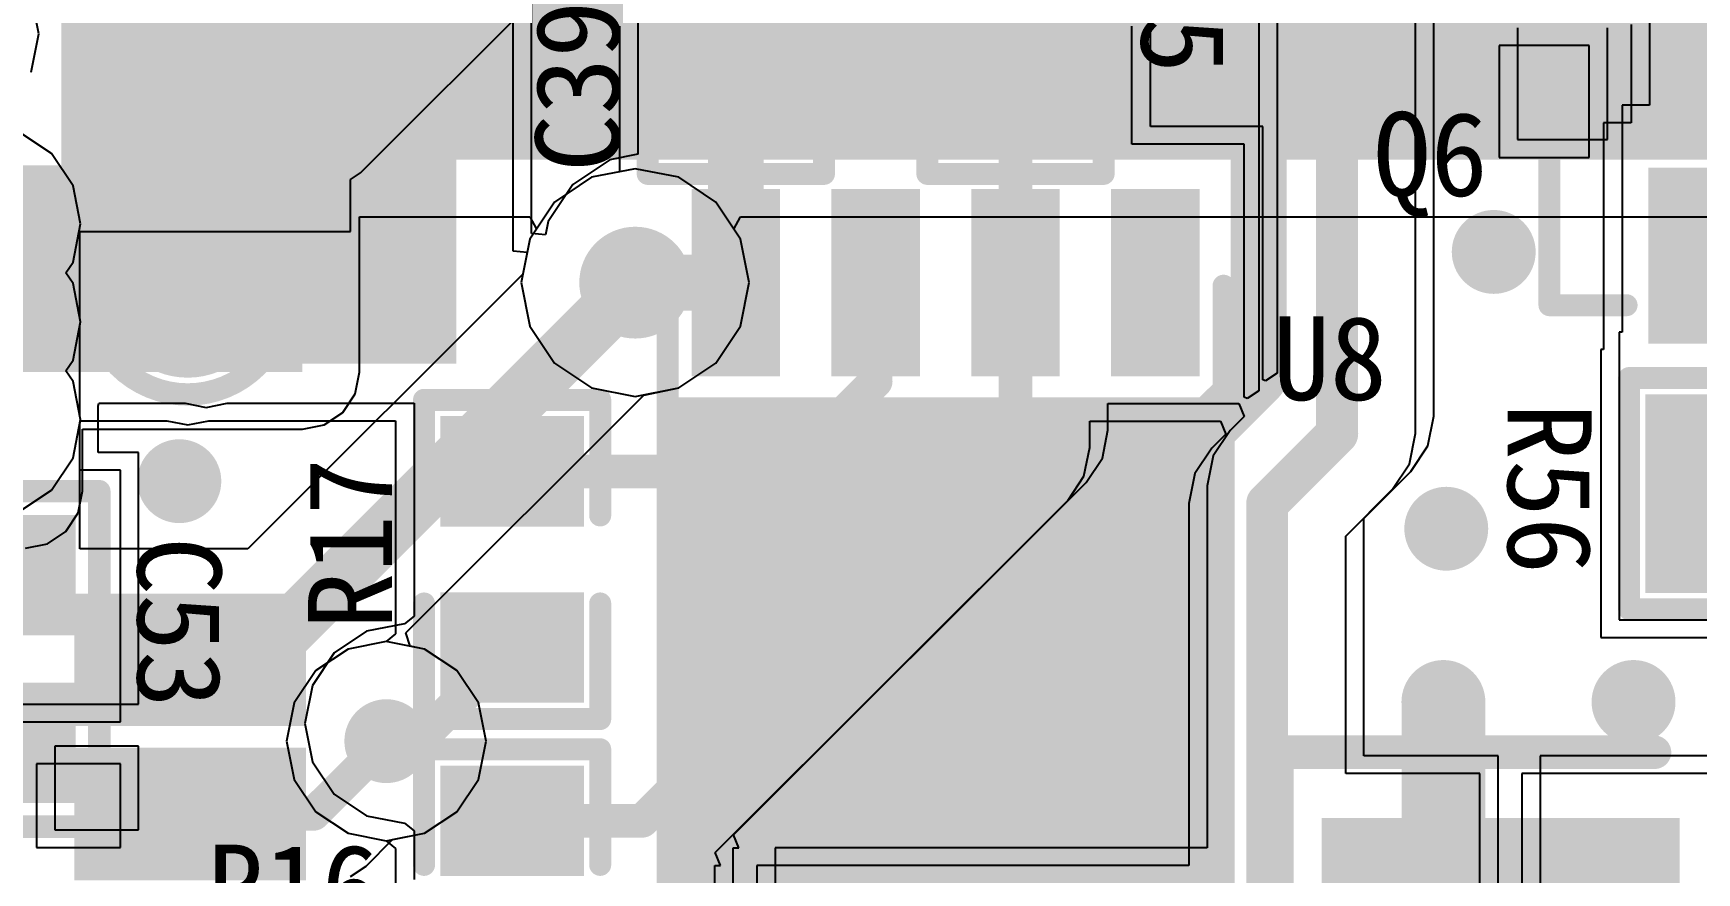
# Model space of a CAD drawing. Header units: millimetres. Extents: x 192 to 285.3, y 128.7 to 184.7.
# Drawn here: x 230.3 to 245.41, y 145.22 to 152.85 of the extents above; entities that cross this region are included whole.
import ezdxf

# ---------------------------------------------------------------- set-up
doc = ezdxf.new("R2010")
doc.units = ezdxf.units.MM
for name, color, linetype in [('BottomLayer', 5, 'Continuous'), ('BottomPaste', 16, 'Continuous'), ('BottomSolder', 6, 'Continuous'), ('ConnectLayer', 7, 'Continuous'), ('MidLayer1', 16, 'Continuous'), ('MidLayer2', 76, 'Continuous'), ('MultiLayer', 9, 'Continuous'), ('TopLayer', 1, 'Continuous'), ('TopOverlay', 2, 'Continuous'), ('TopPaste', 8, 'Continuous'), ('TopSolder', 216, 'Continuous'), ('ViaHoleLayer', 16, 'Continuous')]:
    doc.layers.add(name, color=color, linetype=linetype)

# ---------------------------------------------------------------- blocks, each defined once
blk = doc.blocks.new('0603_18')
at = {"layer": 'TopLayer'}
for points in [[(0.4445, 0.4445), (-0.4445, 0.4445), (0.4445, -0.4445), (-0.4445, -0.4445)], [(1.9685, 0.4445), (1.0795, 0.4445), (1.9685, -0.4445), (1.0795, -0.4445)]]:
    blk.add_solid(points, dxfattribs=at)
at = {"layer": 'TopOverlay', "const_width": 0.2032}
for points in [[(-0.762, -0.762), (-0.762, 0.762)], [(0.2794, 0.762), (-0.762, 0.762)], [(2.286, 0.762), (1.2446, 0.762)], [(2.286, -0.762), (2.286, 0.762)], [(0.2794, -0.762), (-0.762, -0.762)], [(2.286, -0.762), (1.2446, -0.762)]]:
    blk.add_lwpolyline(points, dxfattribs=at)
at = {"layer": 'TopOverlay', "const_width": 0.1016}
for points in [[(-0.8128, 0.762, 1), (-0.7112, 0.762, 1)], [(-0.8128, 0.762, 1), (-0.7112, 0.762, 1)], [(0.2286, 0.762, 1), (0.3302, 0.762, 1)], [(1.1938, 0.762, 1), (1.2954, 0.762, 1)], [(2.2352, 0.762, 1), (2.3368, 0.762, 1)], [(2.2352, 0.762, 1), (2.3368, 0.762, 1)], [(-0.8128, -0.762, 1), (-0.7112, -0.762, 1)], [(-0.8128, -0.762, 1), (-0.7112, -0.762, 1)], [(0.2286, -0.762, 1), (0.3302, -0.762, 1)], [(1.1938, -0.762, 1), (1.2954, -0.762, 1)], [(2.2352, -0.762, 1), (2.3368, -0.762, 1)], [(2.2352, -0.762, 1), (2.3368, -0.762, 1)]]:
    blk.add_lwpolyline(points, format="xyb", close=True, dxfattribs=at)
at = {"layer": 'TopPaste'}
for points in [[(0.4445, 0.4445), (-0.4445, 0.4445), (0.4445, -0.4445), (-0.4445, -0.4445)], [(1.9685, 0.4445), (1.0795, 0.4445), (1.9685, -0.4445), (1.0795, -0.4445)]]:
    blk.add_solid(points, dxfattribs=at)
at = {"layer": 'TopSolder'}
for points in [[(0.5461, 0.5461), (-0.5461, 0.5461), (0.5461, -0.5461), (-0.5461, -0.5461)], [(2.0701, 0.5461), (0.9779, 0.5461), (2.0701, -0.5461), (0.9779, -0.5461)]]:
    blk.add_solid(points, dxfattribs=at)
blk = doc.blocks.new('0805_27')
at = {"layer": 'TopLayer'}
for points in [[(-1.6, -0.8), (-0.4, -0.8), (-1.6, 0.8), (-0.4, 0.8)], [(0.4, -0.8), (1.6, -0.8), (0.4, 0.8), (1.6, 0.8)]]:
    blk.add_solid(points, dxfattribs=at)
at = {"layer": 'TopOverlay', "const_width": 0.2}
for points in [[(-1.85, 1.05), (-1.85, -1.05)], [(-0.4, 1.05), (-1.85, 1.05)], [(1.85, 1.05), (0.4, 1.05)], [(1.85, 1.05), (1.85, -1.05)], [(-0.4, -1.05), (-1.85, -1.05)], [(1.85, -1.05), (0.4, -1.05)]]:
    blk.add_lwpolyline(points, dxfattribs=at)
at = {"layer": 'TopOverlay', "const_width": 0.1}
for points in [[(-1.9, 1.05, 1), (-1.8, 1.05, 1)], [(-1.9, 1.05, 1), (-1.8, 1.05, 1)], [(-0.45, 1.05, 1), (-0.35, 1.05, 1)], [(0.35, 1.05, 1), (0.45, 1.05, 1)], [(1.8, 1.05, 1), (1.9, 1.05, 1)], [(1.8, 1.05, 1), (1.9, 1.05, 1)], [(-1.9, -1.05, 1), (-1.8, -1.05, 1)], [(-1.9, -1.05, 1), (-1.8, -1.05, 1)], [(-0.45, -1.05, 1), (-0.35, -1.05, 1)], [(0.35, -1.05, 1), (0.45, -1.05, 1)], [(1.8, -1.05, 1), (1.9, -1.05, 1)], [(1.8, -1.05, 1), (1.9, -1.05, 1)]]:
    blk.add_lwpolyline(points, format="xyb", close=True, dxfattribs=at)
at = {"layer": 'TopPaste'}
for points in [[(-1.6, -0.8), (-0.4, -0.8), (-1.6, 0.8), (-0.4, 0.8)], [(0.4, -0.8), (1.6, -0.8), (0.4, 0.8), (1.6, 0.8)]]:
    blk.add_solid(points, dxfattribs=at)
at = {"layer": 'TopSolder'}
for points in [[(-1.702, -0.902), (-0.298, -0.902), (-1.702, 0.902), (-0.298, 0.902)], [(0.298, -0.902), (1.702, -0.902), (0.298, 0.902), (1.702, 0.902)]]:
    blk.add_solid(points, dxfattribs=at)
blk = doc.blocks.new('SIM_SMT_33')
at = {"layer": 'TopLayer'}
for points in [[(-4.027, 1.605), (-2.527, 1.605), (-4.027, 2.205), (-2.527, 2.205)], [(2.527, 1.605), (4.027, 1.605), (2.527, 2.205), (4.027, 2.205)], [(-4.027, 0.335), (-2.527, 0.335), (-4.027, 0.935), (-2.527, 0.935)], [(2.527, 0.335), (4.027, 0.335), (2.527, 0.935), (4.027, 0.935)], [(-4.027, -0.935), (-2.527, -0.935), (-4.027, -0.335), (-2.527, -0.335)], [(2.527, -0.935), (4.027, -0.935), (2.527, -0.335), (4.027, -0.335)], [(-4.027, -2.205), (-2.527, -2.205), (-4.027, -1.605), (-2.527, -1.605)], [(2.527, -2.205), (4.027, -2.205), (2.527, -1.605), (4.027, -1.605)]]:
    blk.add_solid(points, dxfattribs=at)
at = {"layer": 'TopOverlay', "const_width": 0.2}
for points in [[(-3.556, 3.048), (-3.277, 2.769)], [(-3.556, 3.048), (-2.997, 3.048)], [(-2.997, 3.048), (-3.277, 2.769)], [(-3.251, 2.525), (3.249, 2.525)], [(-1.385, 1.975), (-2.001, 1.359)], [(-1.385, 1.975), (1.999, 1.975)], [(1.999, 1.975), (1.999, -2.025)], [(-2.001, 1.359), (-2.001, -2.025)], [(-2.001, -2.025), (1.999, -2.025)], [(-3.251, -2.525), (3.249, -2.525)]]:
    blk.add_lwpolyline(points, dxfattribs=at)
at = {"layer": 'TopOverlay', "const_width": 0.1}
for points in [[(-3.606, 3.048, 1), (-3.506, 3.048, 1)], [(-3.606, 3.048, 1), (-3.506, 3.048, 1)], [(-3.047, 3.048, 1), (-2.947, 3.048, 1)], [(-3.047, 3.048, 1), (-2.947, 3.048, 1)], [(-3.327, 2.769, 1), (-3.227, 2.769, 1)], [(-3.327, 2.769, 1), (-3.227, 2.769, 1)], [(-3.301, 2.525, 1), (-3.201, 2.525, 1)], [(3.199, 2.525, 1), (3.299, 2.525, 1)], [(-1.435, 1.975, 1), (-1.335, 1.975, 1)], [(-1.435, 1.975, 1), (-1.335, 1.975, 1)], [(1.949, 1.975, 1), (2.049, 1.975, 1)], [(1.949, 1.975, 1), (2.049, 1.975, 1)], [(-2.051, 1.359, 1), (-1.951, 1.359, 1)], [(-2.051, 1.359, 1), (-1.951, 1.359, 1)], [(-2.051, -2.025, 1), (-1.951, -2.025, 1)], [(-2.051, -2.025, 1), (-1.951, -2.025, 1)], [(1.949, -2.025, 1), (2.049, -2.025, 1)], [(1.949, -2.025, 1), (2.049, -2.025, 1)], [(-3.301, -2.525, 1), (-3.201, -2.525, 1)], [(3.199, -2.525, 1), (3.299, -2.525, 1)]]:
    blk.add_lwpolyline(points, format="xyb", close=True, dxfattribs=at)
at = {"layer": 'TopPaste'}
for points in [[(-4.027, 1.605), (-2.527, 1.605), (-4.027, 2.205), (-2.527, 2.205)], [(2.527, 1.605), (4.027, 1.605), (2.527, 2.205), (4.027, 2.205)], [(-4.027, 0.335), (-2.527, 0.335), (-4.027, 0.935), (-2.527, 0.935)], [(2.527, 0.335), (4.027, 0.335), (2.527, 0.935), (4.027, 0.935)], [(-4.027, -0.935), (-2.527, -0.935), (-4.027, -0.335), (-2.527, -0.335)], [(2.527, -0.935), (4.027, -0.935), (2.527, -0.335), (4.027, -0.335)], [(-4.027, -2.205), (-2.527, -2.205), (-4.027, -1.605), (-2.527, -1.605)], [(2.527, -2.205), (4.027, -2.205), (2.527, -1.605), (4.027, -1.605)]]:
    blk.add_solid(points, dxfattribs=at)
at = {"layer": 'TopSolder'}
for points in [[(-4.128, 1.503), (-2.425, 1.503), (-4.128, 2.307), (-2.425, 2.307)], [(2.425, 1.503), (4.128, 1.503), (2.425, 2.307), (4.128, 2.307)], [(-4.128, 0.233), (-2.425, 0.233), (-4.128, 1.037), (-2.425, 1.037)], [(2.425, 0.233), (4.128, 0.233), (2.425, 1.037), (4.128, 1.037)], [(-4.128, -1.037), (-2.425, -1.037), (-4.128, -0.233), (-2.425, -0.233)], [(2.425, -1.037), (4.128, -1.037), (2.425, -0.233), (4.128, -0.233)], [(-4.128, -2.307), (-2.425, -2.307), (-4.128, -1.503), (-2.425, -1.503)], [(2.425, -2.307), (4.128, -2.307), (2.425, -1.503), (4.128, -1.503)]]:
    blk.add_solid(points, dxfattribs=at)
blk = doc.blocks.new('SOT23_3_54')
at = {"layer": 'TopLayer'}
for points in [[(-0.5, 0.351), (0.5, 0.351), (-0.5, 1.748), (0.5, 1.748)], [(-1.45, -1.748), (-0.45, -1.748), (-1.45, -0.351), (-0.45, -0.351)], [(0.45, -1.748), (1.45, -1.748), (0.45, -0.351), (1.45, -0.351)]]:
    blk.add_solid(points, dxfattribs=at)
at = {"layer": 'TopOverlay', "const_width": 0.2}
for points in [[(-0.8, 1.5), (-1.5, 1.5)], [(-1.5, 1.5), (-1.5, -0.15)], [(1.5, 1.5), (0.8, 1.5)], [(1.5, 1.5), (1.5, -0.15)], [(0.23, -1.5), (-0.23, -1.5)]]:
    blk.add_lwpolyline(points, dxfattribs=at)
at = {"layer": 'TopOverlay', "const_width": 0.1}
for points in [[(-1.55, 1.5, 1), (-1.45, 1.5, 1)], [(-1.55, 1.5, 1), (-1.45, 1.5, 1)], [(-0.85, 1.5, 1), (-0.75, 1.5, 1)], [(0.75, 1.5, 1), (0.85, 1.5, 1)], [(1.45, 1.5, 1), (1.55, 1.5, 1)], [(1.45, 1.5, 1), (1.55, 1.5, 1)], [(-1.55, -0.15, 1), (-1.45, -0.15, 1)], [(1.45, -0.15, 1), (1.55, -0.15, 1)], [(-0.28, -1.5, 1), (-0.18, -1.5, 1)], [(0.18, -1.5, 1), (0.28, -1.5, 1)]]:
    blk.add_lwpolyline(points, format="xyb", close=True, dxfattribs=at)
at = {"layer": 'TopPaste'}
for points in [[(-0.5, 0.351), (0.5, 0.351), (-0.5, 1.748), (0.5, 1.748)], [(-1.45, -1.748), (-0.45, -1.748), (-1.45, -0.351), (-0.45, -0.351)], [(0.45, -1.748), (1.45, -1.748), (0.45, -0.351), (1.45, -0.351)]]:
    blk.add_solid(points, dxfattribs=at)
at = {"layer": 'TopSolder'}
for points in [[(-0.602, 0.25), (0.602, 0.25), (-0.602, 1.85), (0.602, 1.85)], [(-1.552, -1.85), (-0.348, -1.85), (-1.552, -0.25), (-0.348, -0.25)], [(0.348, -1.85), (1.552, -1.85), (0.348, -0.25), (1.552, -0.25)]]:
    blk.add_solid(points, dxfattribs=at)
blk = doc.blocks.new('G510_Q50_20_B_69')
at = {"layer": 'BottomLayer'}
for points in [[(-1.95, -11.9), (-1.95, -10), (-2.95, -11.9), (-2.95, -10)], [(2.95, -11.9), (2.95, -10), (1.95, -11.9), (1.95, -10)], [(4.35, -11.9), (4.35, -10), (3.35, -11.9), (3.35, -10)]]:
    blk.add_solid(points, dxfattribs=at)
at = {"layer": 'BottomPaste'}
for points in [[(-1.95, -11.9), (-1.95, -10), (-2.95, -11.9), (-2.95, -10)], [(2.95, -11.9), (2.95, -10), (1.95, -11.9), (1.95, -10)], [(4.35, -11.9), (4.35, -10), (3.35, -11.9), (3.35, -10)]]:
    blk.add_solid(points, dxfattribs=at)
at = {"layer": 'BottomSolder'}
for points in [[(-1.848, -12.002), (-1.848, -9.898), (-3.052, -12.002), (-3.052, -9.898)], [(3.052, -12.002), (3.052, -9.898), (1.848, -12.002), (1.848, -9.898)], [(4.452, -12.002), (4.452, -9.898), (3.248, -12.002), (3.248, -9.898)]]:
    blk.add_solid(points, dxfattribs=at)
blk = doc.blocks.new('0603_80')
at = {"layer": 'TopLayer'}
for points in [[(-1.2, -0.55), (-0.4, -0.55), (-1.2, 0.55), (-0.4, 0.55)], [(0.4, -0.55), (1.2, -0.55), (0.4, 0.55), (1.2, 0.55)]]:
    blk.add_solid(points, dxfattribs=at)
at = {"layer": 'TopOverlay', "const_width": 0.2}
for points in [[(-1.45, 0.8), (-0.4, 0.8)], [(-1.45, 0.8), (-1.45, -0.8)], [(0.4, 0.8), (1.45, 0.8)], [(1.45, 0.8), (1.45, -0.8)], [(-1.45, -0.8), (-0.4, -0.8)], [(0.4, -0.8), (1.45, -0.8)]]:
    blk.add_lwpolyline(points, dxfattribs=at)
at = {"layer": 'TopOverlay', "const_width": 0.1}
for points in [[(-1.5, 0.8, 1), (-1.4, 0.8, 1)], [(-1.5, 0.8, 1), (-1.4, 0.8, 1)], [(-0.45, 0.8, 1), (-0.35, 0.8, 1)], [(0.35, 0.8, 1), (0.45, 0.8, 1)], [(1.4, 0.8, 1), (1.5, 0.8, 1)], [(1.4, 0.8, 1), (1.5, 0.8, 1)], [(-1.5, -0.8, 1), (-1.4, -0.8, 1)], [(-1.5, -0.8, 1), (-1.4, -0.8, 1)], [(-0.45, -0.8, 1), (-0.35, -0.8, 1)], [(0.35, -0.8, 1), (0.45, -0.8, 1)], [(1.4, -0.8, 1), (1.5, -0.8, 1)], [(1.4, -0.8, 1), (1.5, -0.8, 1)]]:
    blk.add_lwpolyline(points, format="xyb", close=True, dxfattribs=at)
at = {"layer": 'TopPaste'}
for points in [[(-1.2, -0.55), (-0.4, -0.55), (-1.2, 0.55), (-0.4, 0.55)], [(0.4, -0.55), (1.2, -0.55), (0.4, 0.55), (1.2, 0.55)]]:
    blk.add_solid(points, dxfattribs=at)
at = {"layer": 'TopSolder'}
for points in [[(-1.302, -0.652), (-0.298, -0.652), (-1.302, 0.652), (-0.298, 0.652)], [(0.298, -0.652), (1.302, -0.652), (0.298, 0.652), (1.302, 0.652)]]:
    blk.add_solid(points, dxfattribs=at)
blk = doc.blocks.new('0603_105')
at = {"layer": 'TopLayer'}
for points in [[(-1.2, -0.55), (-0.4, -0.55), (-1.2, 0.55), (-0.4, 0.55)], [(0.4, -0.55), (1.2, -0.55), (0.4, 0.55), (1.2, 0.55)]]:
    blk.add_solid(points, dxfattribs=at)
at = {"layer": 'TopOverlay', "const_width": 0.2}
for points in [[(-1.45, 0.8), (-0.4, 0.8)], [(-1.45, 0.8), (-1.45, -0.8)], [(0.4, 0.8), (1.45, 0.8)], [(1.45, 0.8), (1.45, -0.8)], [(-1.45, -0.8), (-0.4, -0.8)], [(0.4, -0.8), (1.45, -0.8)]]:
    blk.add_lwpolyline(points, dxfattribs=at)
at = {"layer": 'TopOverlay', "const_width": 0.1}
for points in [[(-1.5, 0.8, 1), (-1.4, 0.8, 1)], [(-1.5, 0.8, 1), (-1.4, 0.8, 1)], [(-0.45, 0.8, 1), (-0.35, 0.8, 1)], [(0.35, 0.8, 1), (0.45, 0.8, 1)], [(1.4, 0.8, 1), (1.5, 0.8, 1)], [(1.4, 0.8, 1), (1.5, 0.8, 1)], [(-1.5, -0.8, 1), (-1.4, -0.8, 1)], [(-1.5, -0.8, 1), (-1.4, -0.8, 1)], [(-0.45, -0.8, 1), (-0.35, -0.8, 1)], [(0.35, -0.8, 1), (0.45, -0.8, 1)], [(1.4, -0.8, 1), (1.5, -0.8, 1)], [(1.4, -0.8, 1), (1.5, -0.8, 1)]]:
    blk.add_lwpolyline(points, format="xyb", close=True, dxfattribs=at)
at = {"layer": 'TopPaste'}
for points in [[(-1.2, -0.55), (-0.4, -0.55), (-1.2, 0.55), (-0.4, 0.55)], [(0.4, -0.55), (1.2, -0.55), (0.4, 0.55), (1.2, 0.55)]]:
    blk.add_solid(points, dxfattribs=at)
at = {"layer": 'TopSolder'}
for points in [[(-1.302, -0.652), (-0.298, -0.652), (-1.302, 0.652), (-0.298, 0.652)], [(0.298, -0.652), (1.302, -0.652), (0.298, 0.652), (1.302, 0.652)]]:
    blk.add_solid(points, dxfattribs=at)
blk = doc.blocks.new('0603_108')
at = {"layer": 'TopLayer'}
for points in [[(-1.2, -0.55), (-0.4, -0.55), (-1.2, 0.55), (-0.4, 0.55)], [(0.4, -0.55), (1.2, -0.55), (0.4, 0.55), (1.2, 0.55)]]:
    blk.add_solid(points, dxfattribs=at)
at = {"layer": 'TopOverlay', "const_width": 0.2}
for points in [[(-1.45, 0.8), (-0.4, 0.8)], [(-1.45, 0.8), (-1.45, -0.8)], [(0.4, 0.8), (1.45, 0.8)], [(1.45, 0.8), (1.45, -0.8)], [(-1.45, -0.8), (-0.4, -0.8)], [(0.4, -0.8), (1.45, -0.8)]]:
    blk.add_lwpolyline(points, dxfattribs=at)
at = {"layer": 'TopOverlay', "const_width": 0.1}
for points in [[(-1.5, 0.8, 1), (-1.4, 0.8, 1)], [(-1.5, 0.8, 1), (-1.4, 0.8, 1)], [(-0.45, 0.8, 1), (-0.35, 0.8, 1)], [(0.35, 0.8, 1), (0.45, 0.8, 1)], [(1.4, 0.8, 1), (1.5, 0.8, 1)], [(1.4, 0.8, 1), (1.5, 0.8, 1)], [(-1.5, -0.8, 1), (-1.4, -0.8, 1)], [(-1.5, -0.8, 1), (-1.4, -0.8, 1)], [(-0.45, -0.8, 1), (-0.35, -0.8, 1)], [(0.35, -0.8, 1), (0.45, -0.8, 1)], [(1.4, -0.8, 1), (1.5, -0.8, 1)], [(1.4, -0.8, 1), (1.5, -0.8, 1)]]:
    blk.add_lwpolyline(points, format="xyb", close=True, dxfattribs=at)
at = {"layer": 'TopPaste'}
for points in [[(-1.2, -0.55), (-0.4, -0.55), (-1.2, 0.55), (-0.4, 0.55)], [(0.4, -0.55), (1.2, -0.55), (0.4, 0.55), (1.2, 0.55)]]:
    blk.add_solid(points, dxfattribs=at)
at = {"layer": 'TopSolder'}
for points in [[(-1.302, -0.652), (-0.298, -0.652), (-1.302, 0.652), (-0.298, 0.652)], [(0.298, -0.652), (1.302, -0.652), (0.298, 0.652), (1.302, 0.652)]]:
    blk.add_solid(points, dxfattribs=at)
blk = doc.blocks.new('7343_124')
at = {"layer": 'TopLayer'}
for points in [[(1.524, 1.6), (-1.524, 1.6), (1.524, -1.6), (-1.524, -1.6)], [(7.62, 1.6), (4.572, 1.6), (7.62, -1.6), (4.572, -1.6)]]:
    blk.add_solid(points, dxfattribs=at)
at = {"layer": 'TopOverlay', "const_width": 0.305}
for points in [[(-1.651, 2.3), (-2.159, 1.792)], [(1.397, 2.3), (-1.651, 2.3)], [(8.128, 2.3), (4.699, 2.3)], [(8.128, 2.3), (8.128, -2.3)], [(-2.159, 1.792), (-2.159, -1.792)], [(-1.651, -2.3), (-2.159, -1.792)], [(1.397, -2.3), (-1.651, -2.3)], [(8.128, -2.3), (4.699, -2.3)]]:
    blk.add_lwpolyline(points, dxfattribs=at)
at = {"layer": 'TopOverlay', "const_width": 0.152}
for points in [[(-1.727, 2.3, 1), (-1.575, 2.3, 1)], [(-1.727, 2.3, 1), (-1.575, 2.3, 1)], [(1.321, 2.3, 1), (1.473, 2.3, 1)], [(4.623, 2.3, 1), (4.775, 2.3, 1)], [(8.052, 2.3, 1), (8.204, 2.3, 1)], [(8.052, 2.3, 1), (8.204, 2.3, 1)], [(-2.235, 1.792, 1), (-2.083, 1.792, 1)], [(-2.235, 1.792, 1), (-2.083, 1.792, 1)], [(-2.235, -1.792, 1), (-2.083, -1.792, 1)], [(-2.235, -1.792, 1), (-2.083, -1.792, 1)], [(-1.727, -2.3, 1), (-1.575, -2.3, 1)], [(-1.727, -2.3, 1), (-1.575, -2.3, 1)], [(1.321, -2.3, 1), (1.473, -2.3, 1)], [(4.623, -2.3, 1), (4.775, -2.3, 1)], [(8.052, -2.3, 1), (8.204, -2.3, 1)], [(8.052, -2.3, 1), (8.204, -2.3, 1)]]:
    blk.add_lwpolyline(points, format="xyb", close=True, dxfattribs=at)
at = {"layer": 'TopPaste'}
for points in [[(1.524, 1.6), (-1.524, 1.6), (1.524, -1.6), (-1.524, -1.6)], [(7.62, 1.6), (4.572, 1.6), (7.62, -1.6), (4.572, -1.6)]]:
    blk.add_solid(points, dxfattribs=at)
at = {"layer": 'TopSolder'}
for points in [[(1.626, 1.702), (-1.626, 1.702), (1.626, -1.702), (-1.626, -1.702)], [(7.722, 1.702), (4.47, 1.702), (7.722, -1.702), (4.47, -1.702)]]:
    blk.add_solid(points, dxfattribs=at)
blk = doc.blocks.new('0603_131')
at = {"layer": 'TopLayer'}
for points in [[(-1.2, -0.55), (-0.4, -0.55), (-1.2, 0.55), (-0.4, 0.55)], [(0.4, -0.55), (1.2, -0.55), (0.4, 0.55), (1.2, 0.55)]]:
    blk.add_solid(points, dxfattribs=at)
at = {"layer": 'TopOverlay', "const_width": 0.2}
for points in [[(-1.45, -0.8), (-1.45, 0.8)], [(-0.4, 0.8), (-1.45, 0.8)], [(1.45, 0.8), (0.4, 0.8)], [(1.45, -0.8), (1.45, 0.8)], [(-0.4, -0.8), (-1.45, -0.8)], [(1.45, -0.8), (0.4, -0.8)]]:
    blk.add_lwpolyline(points, dxfattribs=at)
at = {"layer": 'TopOverlay', "const_width": 0.1}
for points in [[(-1.5, 0.8, 1), (-1.4, 0.8, 1)], [(-1.5, 0.8, 1), (-1.4, 0.8, 1)], [(-0.45, 0.8, 1), (-0.35, 0.8, 1)], [(0.35, 0.8, 1), (0.45, 0.8, 1)], [(1.4, 0.8, 1), (1.5, 0.8, 1)], [(1.4, 0.8, 1), (1.5, 0.8, 1)], [(-1.5, -0.8, 1), (-1.4, -0.8, 1)], [(-1.5, -0.8, 1), (-1.4, -0.8, 1)], [(-0.45, -0.8, 1), (-0.35, -0.8, 1)], [(0.35, -0.8, 1), (0.45, -0.8, 1)], [(1.4, -0.8, 1), (1.5, -0.8, 1)], [(1.4, -0.8, 1), (1.5, -0.8, 1)]]:
    blk.add_lwpolyline(points, format="xyb", close=True, dxfattribs=at)
at = {"layer": 'TopPaste'}
for points in [[(-1.2, -0.55), (-0.4, -0.55), (-1.2, 0.55), (-0.4, 0.55)], [(0.4, -0.55), (1.2, -0.55), (0.4, 0.55), (1.2, 0.55)]]:
    blk.add_solid(points, dxfattribs=at)
at = {"layer": 'TopSolder'}
for points in [[(-1.302, -0.652), (-0.298, -0.652), (-1.302, 0.652), (-0.298, 0.652)], [(0.298, -0.652), (1.302, -0.652), (0.298, 0.652), (1.302, 0.652)]]:
    blk.add_solid(points, dxfattribs=at)
blk = doc.blocks.new('TESTPOINT_157')
at = {"layer": 'TopLayer', "const_width": 0.635}
blk.add_lwpolyline([(-0.3175, 0, 1), (0.3175, 0, 1)], format="xyb", close=True, dxfattribs=at)
at = {"layer": 'TopOverlay'}
for points, const_width in [([(0.889, 0, 1), (-0.889, 0, 1)], 0.2032), ([(-0.9398, 0, 1), (-0.8382, 0, 1)], 0.1016), ([(0.8382, 0, 1), (0.9398, 0, 1)], 0.1016)]:
    blk.add_lwpolyline(points, format="xyb", close=True, dxfattribs=dict(at, const_width=const_width))
at = {"layer": 'TopPaste', "const_width": 0.635}
blk.add_lwpolyline([(-0.3175, 0, 1), (0.3175, 0, 1)], format="xyb", close=True, dxfattribs=at)
at = {"layer": 'TopSolder', "const_width": 0.7366}
blk.add_lwpolyline([(-0.3683, 0, 1), (0.3683, 0, 1)], format="xyb", close=True, dxfattribs=at)

msp = doc.modelspace()

# ---------------------------------------------------------------- linework, layer by layer
at = {"layer": 'BottomLayer'}
for p, q in [((233.271, 151.577), (236.507, 154.813)), ((233.181, 151.517), (233.271, 151.577)), ((235.766, 151.615), (235.37, 151.537)), ((236.162, 151.537), (235.766, 151.615)), ((233.181, 151.045), (233.181, 151.517)), ((235.37, 151.537), (235.033, 151.312)), ((236.498, 151.312), (236.162, 151.537)), ((235.033, 151.312), (234.809, 150.976)), ((236.723, 150.976), (236.498, 151.312)), ((230.721, 150.262), (230.721, 151.045)), ((230.721, 151.045), (233.181, 151.045)), ((234.809, 150.976), (234.746, 150.658)), ((236.802, 150.58), (236.723, 150.976)), ((234.746, 150.658), (232.249, 148.161)), ((236.723, 150.183), (236.802, 150.58)), ((230.729, 150.224), (230.721, 150.262)), ((230.721, 150.186), (230.729, 150.224)), ((230.721, 149.373), (230.721, 150.186)), ((236.498, 149.847), (236.723, 150.183)), ((236.162, 149.623), (236.498, 149.847)), ((235.844, 149.559), (236.162, 149.623)), ((233.684, 147.399), (235.844, 149.559)), ((230.729, 149.335), (230.721, 149.373)), ((230.721, 149.297), (230.729, 149.335)), ((230.721, 148.161), (230.721, 149.297)), ((232.249, 148.161), (230.721, 148.161)), ((233.721, 147.278), (233.684, 147.399)), ((233.852, 147.251), (233.721, 147.278)), ((234.146, 147.055), (233.852, 147.251)), ((234.343, 146.761), (234.146, 147.055)), ((234.412, 146.414), (234.343, 146.761)), ((234.343, 146.067), (234.412, 146.414)), ((234.146, 145.773), (234.343, 146.067)), ((233.852, 145.577), (234.146, 145.773)), ((233.321, 145.277), (233.563, 145.519)), ((233.563, 145.519), (233.852, 145.577)), ((233.181, 145.184), (233.321, 145.277))]:
    msp.add_line(p, q, dxfattribs=at)
for points, const_width in [([(232.794, 152.053), (236.452, 155.71)], 0.305), ([(231.723, 152.053), (232.794, 152.053)], 0.305), ([(232.339, 147.153), (235.766, 150.58)], 0.508), ([(231.723, 147.153), (232.339, 147.153)], 0.3), ([(232.844, 145.753), (233.505, 146.414)], 0.305), ([(231.723, 145.753), (232.844, 145.753)], 0.305)]:
    msp.add_lwpolyline(points, dxfattribs=dict(at, const_width=const_width))
for points, const_width in [([(231.647, 152.053, 1), (231.8, 152.053, 1)], 0.152), ([(232.718, 152.053, 1), (232.871, 152.053, 1)], 0.152), ([(232.718, 152.053, 1), (232.871, 152.053, 1)], 0.152), ([(243.373, 150.859, 1), (243.754, 150.859, 1)], 0.381), ([(235.512, 150.58, 1), (236.02, 150.58, 1)], 0.508), ([(235.639, 150.58, 1), (235.893, 150.58, 1)], 0.254), ([(231.435, 148.776, 1), (231.816, 148.776, 1)], 0.381), ([(242.942, 148.344, 1), (243.323, 148.344, 1)], 0.381), ([(232.212, 147.153, 1), (232.466, 147.153, 1)], 0.254), ([(231.648, 147.153, 1), (231.798, 147.153, 1)], 0.15), ([(232.264, 147.153, 1), (232.414, 147.153, 1)], 0.15), ([(242.916, 146.77, 1), (243.297, 146.77, 1)], 0.381), ([(244.643, 146.77, 1), (245.024, 146.77, 1)], 0.381), ([(233.315, 146.414, 1), (233.696, 146.414, 1)], 0.381), ([(233.429, 146.414, 1), (233.582, 146.414, 1)], 0.152), ([(231.647, 145.753, 1), (231.8, 145.753, 1)], 0.152), ([(232.768, 145.753, 1), (232.921, 145.753, 1)], 0.152), ([(232.768, 145.753, 1), (232.921, 145.753, 1)], 0.152)]:
    msp.add_lwpolyline(points, format="xyb", close=True, dxfattribs=dict(at, const_width=const_width))
at = {"layer": 'ConnectLayer'}
for p, q in [((243.02, 149.368), (243.02, 155.336)), ((241.596, 155.158), (241.596, 149.758)), ((233.271, 151.577), (236.507, 154.813)), ((234.825, 151.781), (234.825, 153.273)), ((235.789, 153.07), (235.789, 151.747)), ((240.445, 151.998), (240.445, 153.07)), ((244.977, 153.085), (244.977, 152.192)), ((243.779, 152.895), (243.779, 151.879)), ((244.596, 151.879), (244.596, 152.895)), ((244.977, 152.192), (244.729, 152.192)), ((244.729, 152.192), (244.729, 151.879)), ((241.465, 151.998), (240.445, 151.998)), ((241.465, 149.698), (241.465, 151.998)), ((243.779, 151.879), (244.596, 151.879)), ((244.729, 151.879), (244.729, 151.879)), ((244.729, 151.879), (244.729, 150.131)), ((234.825, 151.027), (234.825, 151.781)), ((235.536, 151.697), (235.2, 151.472)), ((235.789, 151.747), (235.536, 151.697)), ((233.181, 151.517), (233.271, 151.577)), ((235.766, 151.615), (235.37, 151.537)), ((236.162, 151.537), (235.766, 151.615)), ((233.181, 151.045), (233.181, 151.517)), ((235.2, 151.472), (234.975, 151.136)), ((235.37, 151.537), (235.033, 151.312)), ((236.498, 151.312), (236.162, 151.537)), ((235.033, 151.312), (234.809, 150.976)), ((236.723, 150.976), (236.498, 151.312)), ((233.261, 149.767), (233.261, 151.179)), ((233.261, 151.179), (234.81, 151.179)), ((234.81, 151.179), (234.87, 151.067)), ((234.975, 151.136), (234.951, 151.015)), ((236.662, 151.067), (236.722, 151.179)), ((236.722, 151.179), (246.729, 151.179)), ((230.721, 150.262), (230.721, 151.045)), ((230.721, 151.045), (233.181, 151.045)), ((234.809, 150.976), (234.73, 150.58)), ((234.809, 150.976), (234.746, 150.658)), ((234.87, 151.067), (234.809, 150.976)), ((234.951, 151.015), (234.825, 151.027)), ((236.723, 150.976), (236.662, 151.067)), ((236.802, 150.58), (236.723, 150.976)), ((236.802, 150.58), (236.723, 150.976)), ((234.746, 150.658), (232.249, 148.161)), ((234.73, 150.58), (234.809, 150.183)), ((236.723, 150.183), (236.802, 150.58)), ((236.723, 150.183), (236.802, 150.58)), ((230.729, 150.224), (230.721, 150.262)), ((230.721, 150.186), (230.729, 150.224)), ((230.721, 149.373), (230.721, 150.186)), ((234.809, 150.183), (235.033, 149.847)), ((236.498, 149.847), (236.723, 150.183)), ((236.498, 149.847), (236.723, 150.183)), ((244.729, 150.131), (244.702, 150.131)), ((244.702, 150.131), (244.702, 147.515)), ((233.222, 149.569), (233.261, 149.767)), ((235.033, 149.847), (235.37, 149.623)), ((236.162, 149.623), (236.498, 149.847)), ((236.162, 149.623), (236.498, 149.847)), ((241.596, 149.758), (241.49, 149.688)), ((235.37, 149.623), (235.766, 149.544)), ((235.766, 149.544), (236.162, 149.623)), ((235.844, 149.559), (236.162, 149.623)), ((241.49, 149.688), (241.465, 149.698)), ((230.888, 149.458), (230.893, 149.485)), ((230.888, 149.036), (230.888, 149.458)), ((230.893, 149.485), (231.678, 149.485)), ((231.678, 149.485), (231.869, 149.447)), ((231.869, 149.447), (232.059, 149.485)), ((232.059, 149.485), (233.757, 149.485)), ((233.11, 149.401), (233.222, 149.569)), ((233.684, 147.399), (235.844, 149.559)), ((233.757, 149.485), (233.757, 148.117)), ((240.06, 149.241), (240.06, 149.482)), ((240.06, 149.482), (241.248, 149.482)), ((241.248, 149.482), (241.297, 149.364)), ((230.729, 149.335), (230.721, 149.373)), ((230.721, 149.297), (230.729, 149.335)), ((230.721, 148.161), (230.721, 149.297)), ((232.743, 149.249), (232.942, 149.288)), ((232.942, 149.288), (233.11, 149.401)), ((241.297, 149.364), (241.169, 149.237)), ((242.966, 149.096), (243.02, 149.368)), ((230.747, 148.685), (230.747, 149.249)), ((230.747, 149.249), (232.743, 149.249)), ((240.009, 148.984), (240.06, 149.241)), ((240.06, 149.241), (240.06, 149.241)), ((240.06, 149.241), (240.06, 149.241)), ((240.06, 149.241), (240.06, 149.241)), ((241.169, 149.237), (241.015, 149.006)), ((231.256, 149.036), (230.888, 149.036)), ((231.256, 147.131), (231.256, 149.036)), ((239.863, 148.765), (240.009, 148.984)), ((241.015, 149.006), (240.961, 148.733)), ((242.812, 148.865), (242.966, 149.096)), ((242.966, 149.096), (242.966, 149.096)), ((242.966, 149.096), (242.966, 149.096)), ((242.385, 148.438), (242.812, 148.865)), ((230.707, 148.487), (230.747, 148.685)), ((236.66, 145.562), (239.863, 148.765)), ((240.961, 148.733), (240.961, 145.445)), ((230.595, 148.319), (230.707, 148.487)), ((242.385, 146.281), (242.385, 148.438)), ((230.427, 148.206), (230.595, 148.319)), ((230.229, 148.167), (230.427, 148.206)), ((232.249, 148.161), (230.721, 148.161)), ((233.757, 148.117), (233.757, 147.55)), ((233.672, 147.481), (233.325, 147.412)), ((233.757, 147.55), (233.672, 147.481)), ((244.702, 147.515), (248.521, 147.515)), ((233.325, 147.412), (233.031, 147.215)), ((233.505, 147.32), (233.159, 147.251)), ((233.852, 147.251), (233.505, 147.32)), ((233.721, 147.278), (233.684, 147.399)), ((233.031, 147.215), (232.835, 146.921)), ((233.159, 147.251), (232.864, 147.055)), ((233.852, 147.251), (233.721, 147.278)), ((234.146, 147.055), (233.852, 147.251)), ((234.146, 147.055), (233.852, 147.251)), ((231.256, 146.75), (231.256, 147.131)), ((232.864, 147.055), (232.668, 146.761)), ((234.343, 146.761), (234.146, 147.055)), ((234.343, 146.761), (234.146, 147.055)), ((232.835, 146.921), (232.766, 146.574)), ((229.351, 146.75), (231.256, 146.75)), ((232.668, 146.761), (232.599, 146.414)), ((234.412, 146.414), (234.343, 146.761)), ((234.412, 146.414), (234.343, 146.761)), ((232.766, 146.574), (232.835, 146.227)), ((232.599, 146.414), (232.668, 146.067)), ((234.343, 146.067), (234.412, 146.414)), ((234.343, 146.067), (234.412, 146.414)), ((231.256, 146.369), (230.494, 146.369)), ((230.494, 146.369), (230.494, 145.607)), ((231.256, 145.607), (231.256, 146.369)), ((243.603, 146.281), (242.385, 146.281)), ((243.603, 144.173), (243.603, 146.281)), ((245.826, 146.281), (243.984, 146.281)), ((243.984, 146.281), (243.984, 144.364)), ((232.835, 146.227), (233.031, 145.933)), ((232.668, 146.067), (232.864, 145.773)), ((234.146, 145.773), (234.343, 146.067)), ((234.146, 145.773), (234.343, 146.067)), ((233.031, 145.933), (233.325, 145.737)), ((232.864, 145.773), (233.159, 145.577)), ((233.325, 145.737), (233.672, 145.668)), ((233.672, 145.668), (233.757, 145.598)), ((233.852, 145.577), (234.146, 145.773)), ((233.852, 145.577), (234.146, 145.773)), ((230.494, 145.607), (231.256, 145.607)), ((233.159, 145.577), (233.505, 145.508)), ((233.321, 145.277), (233.563, 145.519)), ((233.505, 145.508), (233.852, 145.577)), ((233.563, 145.519), (233.852, 145.577)), ((233.757, 145.598), (233.757, 145.158)), ((236.708, 145.445), (236.66, 145.562)), ((236.656, 144.377), (236.656, 145.445)), ((236.656, 145.445), (236.708, 145.445)), ((240.961, 145.445), (237.037, 145.445)), ((237.037, 145.445), (237.037, 144.186)), ((233.181, 145.184), (233.321, 145.277))]:
    msp.add_line(p, q, dxfattribs=at)
at = {"layer": 'MidLayer1'}
for p, q in [((233.261, 149.767), (233.261, 151.179)), ((233.261, 151.179), (234.81, 151.179)), ((234.81, 151.179), (234.87, 151.067)), ((236.662, 151.067), (236.722, 151.179)), ((236.722, 151.179), (246.729, 151.179)), ((234.809, 150.976), (234.73, 150.58)), ((234.87, 151.067), (234.809, 150.976)), ((236.723, 150.976), (236.662, 151.067)), ((236.802, 150.58), (236.723, 150.976)), ((234.73, 150.58), (234.809, 150.183)), ((236.723, 150.183), (236.802, 150.58)), ((234.809, 150.183), (235.033, 149.847)), ((236.498, 149.847), (236.723, 150.183)), ((233.222, 149.569), (233.261, 149.767)), ((235.033, 149.847), (235.37, 149.623)), ((236.162, 149.623), (236.498, 149.847)), ((235.37, 149.623), (235.766, 149.544)), ((235.766, 149.544), (236.162, 149.623)), ((233.11, 149.401), (233.222, 149.569)), ((232.743, 149.249), (232.942, 149.288)), ((232.942, 149.288), (233.11, 149.401)), ((230.747, 148.685), (230.747, 149.249)), ((230.747, 149.249), (232.743, 149.249)), ((230.707, 148.487), (230.747, 148.685)), ((230.595, 148.319), (230.707, 148.487)), ((230.427, 148.206), (230.595, 148.319)), ((230.229, 148.167), (230.427, 148.206)), ((233.505, 147.32), (233.159, 147.251)), ((233.852, 147.251), (233.505, 147.32)), ((233.159, 147.251), (232.864, 147.055)), ((234.146, 147.055), (233.852, 147.251)), ((232.864, 147.055), (232.668, 146.761)), ((234.343, 146.761), (234.146, 147.055)), ((232.668, 146.761), (232.599, 146.414)), ((234.412, 146.414), (234.343, 146.761)), ((232.599, 146.414), (232.668, 146.067)), ((234.343, 146.067), (234.412, 146.414)), ((232.668, 146.067), (232.864, 145.773)), ((234.146, 145.773), (234.343, 146.067)), ((232.864, 145.773), (233.159, 145.577)), ((233.852, 145.577), (234.146, 145.773)), ((233.159, 145.577), (233.505, 145.508)), ((233.505, 145.508), (233.852, 145.577))]:
    msp.add_line(p, q, dxfattribs=at)
for points, const_width in [([(243.373, 150.859, 1), (243.754, 150.859, 1)], 0.381), ([(235.512, 150.58, 1), (236.02, 150.58, 1)], 0.508), ([(231.435, 148.776, 1), (231.816, 148.776, 1)], 0.381), ([(242.942, 148.344, 1), (243.323, 148.344, 1)], 0.381), ([(242.916, 146.77, 1), (243.297, 146.77, 1)], 0.381), ([(244.643, 146.77, 1), (245.024, 146.77, 1)], 0.381), ([(233.315, 146.414, 1), (233.696, 146.414, 1)], 0.381)]:
    msp.add_lwpolyline(points, format="xyb", close=True, dxfattribs=dict(at, const_width=const_width))
for points in [[(230.553, 151.265), (232.743, 151.265), (230.553, 153.678), (232.743, 153.678)], [(230.915, 151.697), (247.958, 151.697), (230.915, 153.678), (247.958, 153.678)], [(229.441, 149.767), (232.743, 149.767), (229.441, 151.646), (232.743, 151.646)]]:
    msp.add_solid(points, dxfattribs=at)
at = {"layer": 'MidLayer2'}
for p, q in [((230.348, 152.84), (230.279, 153.187)), ((230.279, 152.493), (230.348, 152.84)), ((230.463, 151.754), (230.169, 151.95)), ((230.66, 151.46), (230.463, 151.754)), ((235.766, 151.615), (235.37, 151.537)), ((236.162, 151.537), (235.766, 151.615)), ((230.729, 151.113), (230.66, 151.46)), ((235.37, 151.537), (235.033, 151.312)), ((236.498, 151.312), (236.162, 151.537)), ((235.033, 151.312), (234.809, 150.976)), ((236.723, 150.976), (236.498, 151.312)), ((230.66, 150.766), (230.729, 151.113)), ((234.809, 150.976), (234.73, 150.58)), ((236.802, 150.58), (236.723, 150.976)), ((230.595, 150.669), (230.66, 150.766)), ((230.66, 150.571), (230.595, 150.669)), ((230.729, 150.224), (230.66, 150.571)), ((234.73, 150.58), (234.809, 150.183)), ((236.723, 150.183), (236.802, 150.58)), ((230.66, 149.877), (230.729, 150.224)), ((234.809, 150.183), (235.033, 149.847)), ((236.498, 149.847), (236.723, 150.183)), ((230.595, 149.78), (230.66, 149.877)), ((230.66, 149.682), (230.595, 149.78)), ((235.033, 149.847), (235.37, 149.623)), ((236.162, 149.623), (236.498, 149.847)), ((230.729, 149.335), (230.66, 149.682)), ((235.37, 149.623), (235.766, 149.544)), ((235.766, 149.544), (236.162, 149.623)), ((230.66, 148.988), (230.729, 149.335)), ((230.463, 148.694), (230.66, 148.988)), ((230.169, 148.498), (230.463, 148.694)), ((233.505, 147.32), (233.159, 147.251)), ((233.852, 147.251), (233.505, 147.32)), ((233.159, 147.251), (232.864, 147.055)), ((234.146, 147.055), (233.852, 147.251)), ((232.864, 147.055), (232.668, 146.761)), ((234.343, 146.761), (234.146, 147.055)), ((232.668, 146.761), (232.599, 146.414)), ((234.412, 146.414), (234.343, 146.761)), ((232.599, 146.414), (232.668, 146.067)), ((234.343, 146.067), (234.412, 146.414)), ((232.668, 146.067), (232.864, 145.773)), ((234.146, 145.773), (234.343, 146.067)), ((232.864, 145.773), (233.159, 145.577)), ((233.852, 145.577), (234.146, 145.773)), ((233.159, 145.577), (233.505, 145.508)), ((233.505, 145.508), (233.852, 145.577))]:
    msp.add_line(p, q, dxfattribs=at)
for points, const_width in [([(243.373, 150.859, 1), (243.754, 150.859, 1)], 0.381), ([(235.512, 150.58, 1), (236.02, 150.58, 1)], 0.508), ([(231.435, 148.776, 1), (231.816, 148.776, 1)], 0.381), ([(242.942, 148.344, 1), (243.323, 148.344, 1)], 0.381), ([(242.916, 146.77, 1), (243.297, 146.77, 1)], 0.381), ([(244.643, 146.77, 1), (245.024, 146.77, 1)], 0.381), ([(233.315, 146.414, 1), (233.696, 146.414, 1)], 0.381)]:
    msp.add_lwpolyline(points, format="xyb", close=True, dxfattribs=dict(at, const_width=const_width))
at = {"layer": 'MultiLayer'}
for points, const_width in [([(243.373, 150.859, 1), (243.754, 150.859, 1)], 0.381), ([(235.512, 150.58, 1), (236.02, 150.58, 1)], 0.508), ([(231.435, 148.776, 1), (231.816, 148.776, 1)], 0.381), ([(242.942, 148.344, 1), (243.323, 148.344, 1)], 0.381), ([(242.916, 146.77, 1), (243.297, 146.77, 1)], 0.381), ([(244.643, 146.77, 1), (245.024, 146.77, 1)], 0.381), ([(233.315, 146.414, 1), (233.696, 146.414, 1)], 0.381)]:
    msp.add_lwpolyline(points, format="xyb", close=True, dxfattribs=dict(at, const_width=const_width))
at = {"layer": 'TopLayer'}
for p, q in [((242.854, 149.208), (242.854, 155.176)), ((241.429, 154.998), (241.429, 149.598)), ((234.658, 151.621), (234.658, 153.113)), ((235.622, 152.91), (235.622, 151.587)), ((240.278, 151.838), (240.278, 152.91)), ((244.811, 152.925), (244.811, 152.032)), ((244.43, 152.734), (243.612, 152.734)), ((243.612, 152.734), (243.612, 151.718)), ((244.43, 151.718), (244.43, 152.734)), ((244.811, 152.032), (244.562, 152.032)), ((244.562, 152.032), (244.562, 151.718)), ((241.298, 151.838), (240.278, 151.838)), ((241.298, 149.538), (241.298, 151.838)), ((243.612, 151.718), (244.43, 151.718)), ((244.562, 151.718), (244.562, 151.718)), ((244.562, 151.718), (244.562, 149.971)), ((234.658, 150.867), (234.658, 151.621)), ((235.622, 151.587), (235.37, 151.537)), ((235.37, 151.537), (235.033, 151.312)), ((235.033, 151.312), (234.809, 150.976)), ((234.809, 150.976), (234.785, 150.854)), ((234.785, 150.854), (234.658, 150.867)), ((244.562, 149.971), (244.535, 149.971)), ((244.535, 149.971), (244.535, 147.355)), ((241.429, 149.598), (241.324, 149.528)), ((241.324, 149.528), (241.298, 149.538)), ((230.721, 149.297), (230.727, 149.325)), ((230.721, 148.876), (230.721, 149.297)), ((230.727, 149.325), (231.512, 149.325)), ((231.512, 149.325), (231.702, 149.287)), ((231.702, 149.287), (231.892, 149.325)), ((231.892, 149.325), (233.59, 149.325)), ((233.59, 149.325), (233.59, 147.957)), ((239.894, 149.081), (239.894, 149.322)), ((239.894, 149.322), (241.082, 149.322)), ((241.082, 149.322), (241.13, 149.204)), ((241.13, 149.204), (241.003, 149.077)), ((242.799, 148.935), (242.854, 149.208)), ((239.842, 148.823), (239.894, 149.081)), ((241.003, 149.077), (240.848, 148.846)), ((231.09, 148.876), (230.721, 148.876)), ((231.09, 146.971), (231.09, 148.876)), ((239.697, 148.605), (239.842, 148.823)), ((240.848, 148.846), (240.794, 148.573)), ((242.645, 148.704), (242.799, 148.935)), ((242.799, 148.935), (242.799, 148.935)), ((242.799, 148.935), (242.799, 148.935)), ((242.219, 148.278), (242.645, 148.704)), ((236.493, 145.402), (239.697, 148.605)), ((240.794, 148.573), (240.794, 145.284)), ((242.219, 146.121), (242.219, 148.278)), ((233.59, 147.957), (233.59, 147.39)), ((233.505, 147.32), (233.159, 147.251)), ((233.59, 147.39), (233.505, 147.32)), ((244.535, 147.355), (248.354, 147.355)), ((233.159, 147.251), (232.864, 147.055)), ((232.864, 147.055), (232.668, 146.761)), ((231.09, 146.59), (231.09, 146.971)), ((232.668, 146.761), (232.599, 146.414)), ((229.185, 146.59), (231.09, 146.59)), ((232.599, 146.414), (232.668, 146.067)), ((231.09, 146.209), (230.328, 146.209)), ((230.328, 146.209), (230.328, 145.447)), ((231.09, 145.447), (231.09, 146.209)), ((243.437, 146.121), (242.219, 146.121)), ((243.437, 144.013), (243.437, 146.121)), ((245.659, 146.121), (243.818, 146.121)), ((243.818, 146.121), (243.818, 144.204)), ((232.668, 146.067), (232.864, 145.773)), ((232.864, 145.773), (233.159, 145.577)), ((233.159, 145.577), (233.505, 145.508)), ((233.505, 145.508), (233.59, 145.438)), ((230.328, 145.447), (231.09, 145.447)), ((233.59, 145.438), (233.59, 144.996)), ((236.542, 145.284), (236.493, 145.402)), ((236.49, 144.217), (236.49, 145.284)), ((236.49, 145.284), (236.542, 145.284)), ((240.794, 145.284), (236.871, 145.284)), ((236.871, 145.284), (236.871, 144.026))]:
    msp.add_line(p, q, dxfattribs=at)
for points, const_width in [([(242.141, 149.208), (242.141, 155.812)], 0.381), ([(244.203, 153.342), (244.62, 152.925)], 0.508), ([(236.68, 150.58), (236.68, 152.218)], 0.508), ([(241.125, 152.307), (241.429, 152.003)], 0.508), ([(239.22, 149.081), (239.22, 152.218)], 0.305), ([(241.429, 149.715), (241.429, 152.003)], 0.508), ([(235.766, 150.58), (236.68, 150.58)], 0.508), ([(237.95, 149.683), (237.95, 150.58)], 0.305), ([(240.16, 148.446), (241.429, 149.715)], 0.508), ([(237.133, 148.865), (237.95, 149.683)], 0.305), ([(241.506, 148.573), (242.141, 149.208)], 0.381), ([(235.829, 145.69), (239.22, 149.081)], 0.305), ([(234.648, 148.865), (237.133, 148.865)], 0.305), ([(241.506, 140.826), (241.506, 148.573)], 0.381), ([(226.623, 147.923), (230.01, 147.923)], 0.762), ([(233.797, 146.414), (234.648, 147.265)], 0.305), ([(243.107, 141.207), (243.107, 146.77)], 0.762), ([(233.505, 146.414), (233.797, 146.414)], 0.305), ([(234.648, 145.69), (235.829, 145.69)], 0.305)]:
    msp.add_lwpolyline(points, dxfattribs=dict(at, const_width=const_width))
for points, const_width in [([(244.493, 152.925, 1), (244.747, 152.925, 1)], 0.254), ([(236.553, 152.218, 1), (236.807, 152.218, 1)], 0.254), ([(240.998, 152.307, 1), (241.252, 152.307, 1)], 0.254), ([(239.144, 152.218, 1), (239.297, 152.218, 1)], 0.152), ([(241.302, 152.003, 1), (241.556, 152.003, 1)], 0.254), ([(241.302, 152.003, 1), (241.556, 152.003, 1)], 0.254), ([(243.373, 150.859, 1), (243.754, 150.859, 1)], 0.381), ([(235.512, 150.58, 1), (236.02, 150.58, 1)], 0.508), ([(235.639, 150.58, 1), (235.893, 150.58, 1)], 0.254), ([(236.553, 150.58, 1), (236.807, 150.58, 1)], 0.254), ([(236.553, 150.58, 1), (236.807, 150.58, 1)], 0.254), ([(237.874, 150.58, 1), (238.027, 150.58, 1)], 0.152), ([(241.302, 149.715, 1), (241.556, 149.715, 1)], 0.254), ([(241.302, 149.715, 1), (241.556, 149.715, 1)], 0.254), ([(237.874, 149.683, 1), (238.027, 149.683, 1)], 0.152), ([(237.874, 149.683, 1), (238.027, 149.683, 1)], 0.152), ([(242.046, 149.208, 1), (242.237, 149.208, 1)], 0.191), ([(242.046, 149.208, 1), (242.237, 149.208, 1)], 0.191), ([(231.435, 148.776, 1), (231.816, 148.776, 1)], 0.381), ([(239.144, 149.081, 1), (239.297, 149.081, 1)], 0.152), ([(239.144, 149.081, 1), (239.297, 149.081, 1)], 0.152), ([(234.572, 148.865, 1), (234.725, 148.865, 1)], 0.152), ([(237.056, 148.865, 1), (237.209, 148.865, 1)], 0.152), ([(237.056, 148.865, 1), (237.209, 148.865, 1)], 0.152), ([(240.033, 148.446, 1), (240.287, 148.446, 1)], 0.254), ([(241.411, 148.573, 1), (241.602, 148.573, 1)], 0.191), ([(241.411, 148.573, 1), (241.602, 148.573, 1)], 0.191), ([(242.942, 148.344, 1), (243.323, 148.344, 1)], 0.381), ([(229.82, 147.923, 1), (230.201, 147.923, 1)], 0.381), ([(234.572, 147.265, 1), (234.725, 147.265, 1)], 0.152), ([(242.916, 146.77, 1), (243.297, 146.77, 1)], 0.381), ([(242.916, 146.77, 1), (243.297, 146.77, 1)], 0.381), ([(244.643, 146.77, 1), (245.024, 146.77, 1)], 0.381), ([(233.315, 146.414, 1), (233.696, 146.414, 1)], 0.381), ([(233.429, 146.414, 1), (233.582, 146.414, 1)], 0.152), ([(233.721, 146.414, 1), (233.874, 146.414, 1)], 0.152), ([(233.721, 146.414, 1), (233.874, 146.414, 1)], 0.152), ([(234.572, 145.69, 1), (234.725, 145.69, 1)], 0.152), ([(235.753, 145.69, 1), (235.906, 145.69, 1)], 0.152), ([(235.753, 145.69, 1), (235.906, 145.69, 1)], 0.152)]:
    msp.add_lwpolyline(points, format="xyb", close=True, dxfattribs=dict(at, const_width=const_width))
for points in [[(231.981, 150.351), (234.14, 150.351), (231.981, 155.558), (234.14, 155.558)], [(228.806, 149.843), (234.14, 149.843), (228.806, 151.621), (234.14, 151.621)]]:
    msp.add_solid(points, dxfattribs=at)
at = {"layer": 'TopOverlay'}
msp.add_solid([(236.06, 145.093), (241.11, 145.093), (236.06, 149.538), (241.11, 149.538)], dxfattribs=at)
at = {"layer": 'ViaHoleLayer'}
for points, const_width in [([(243.469, 150.859, 1), (243.659, 150.859, 1)], 0.191), ([(235.639, 150.58, 1), (235.893, 150.58, 1)], 0.254), ([(231.531, 148.776, 1), (231.721, 148.776, 1)], 0.191), ([(243.037, 148.344, 1), (243.227, 148.344, 1)], 0.191), ([(243.011, 146.77, 1), (243.202, 146.77, 1)], 0.191), ([(244.739, 146.77, 1), (244.929, 146.77, 1)], 0.191), ([(233.41, 146.414, 1), (233.601, 146.414, 1)], 0.191)]:
    msp.add_lwpolyline(points, format="xyb", close=True, dxfattribs=dict(at, const_width=const_width))

# ---------------------------------------------------------------- block references
for name, p, rotation in [('G510_Q50_20_B_69', (242.673, 149.603), 270), ('0603_131', (236.68, 153.018), 270), ('0603_80', (239.22, 153.018), 90), ('SOT23_3_54', (245.57, 151.875), 180), ('TESTPOINT_157', (231.702, 150.453), 90), ('SIM_SMT_33', (238.585, 147.303), 90), ('0805_27', (246.643, 148.663), 180), ('0603_108', (234.648, 148.065), 90), ('0603_18', (230.137, 147.923), 270), ('0603_105', (234.648, 144.89), 90), ('7343_124', (249.723, 144.013), 180)]:
    msp.add_blockref(name, p, dxfattribs=dict(rotation=rotation))

# ---------------------------------------------------------------- texts
at = {"layer": 'TopOverlay'}
for s, rotation, p in [('C25', 270, (240.363, 154.034)), ('C39', 90, (235.622, 151.587)), ('R56', 270, (243.691, 149.487)), ('R17', 90, (233.556, 147.43)), ('C53', 270, (231.245, 148.268))]:
    msp.add_text(s, height=0.762, rotation=rotation, dxfattribs=at).set_placement(p)
for s, p in [('Q6', (242.472, 151.367)), ('U8', (241.557, 149.513)), ('R16', (231.88, 144.712))]:
    msp.add_text(s, height=0.762, dxfattribs=at).set_placement(p)

doc.saveas('drawing.dxf')
